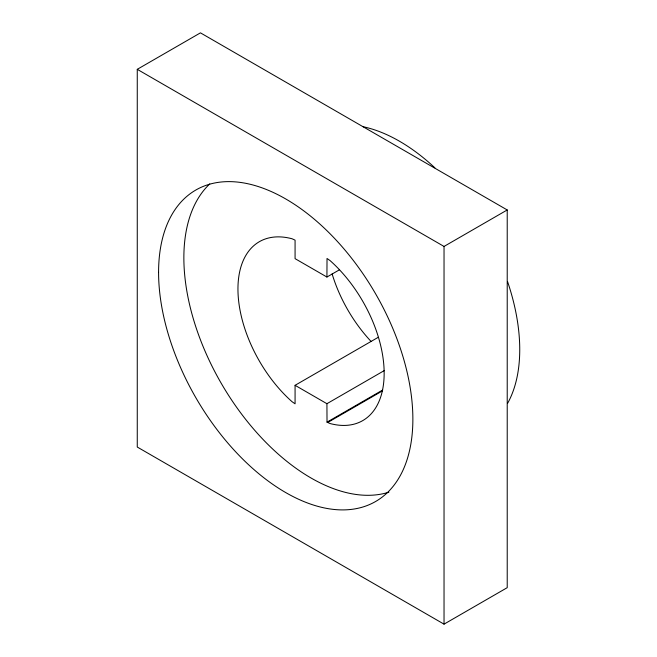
<?xml version="1.0" encoding="UTF-8"?>
<svg xmlns="http://www.w3.org/2000/svg" width="657" height="657" viewBox="0 0 657 657"><rect width="100%" height="100%" fill="white"/><g stroke="black" fill="none" stroke-linecap="round" stroke-linejoin="round"><path stroke-width="0.99" d="M326.923 277.032L327.022 258.472L330.011 260.55A103.313 59.647 60 0 1 384.156 373.291A103.313 59.647 60 0 1 330.011 423.519L327.022 422.147L326.923 403.702L295.075 385.314L295.075 403.817L292.094 401.739A103.313 59.647 60 0 1 237.949 288.998A103.313 59.647 60 0 1 292.094 238.778L295.075 240.142L295.075 258.653L326.923 277.032L339.308 269.887M137.264 69.33L200.451 32.85L507.22 209.961L507.22 587.67L444.033 624.15L137.264 447.039L137.264 69.33L444.033 246.441L507.22 209.961M295.075 385.314L378.235 337.304M326.923 403.702L384.427 370.499M327.022 422.147L382.694 390.012M327.662 422.517L382.448 390.89M444.033 246.441L444.033 624.15M363.157 126.735A170.097 98.205 60 0 1 434.885 167.831M507.483 281.393A170.097 98.205 60 0 1 507.68 403.193M371.156 341.517A103.313 59.647 60 0 1 332.122 273.912M388.887 492.175A179.804 103.806 60 0 1 221.54 383.836A179.804 103.806 60 0 1 209.755 183.919M158.583 272.368A179.804 103.806 60 0 0 349.294 509.61A179.804 103.806 60 0 0 349.294 255.327A179.804 103.806 60 0 0 158.583 272.368"/></g></svg>
